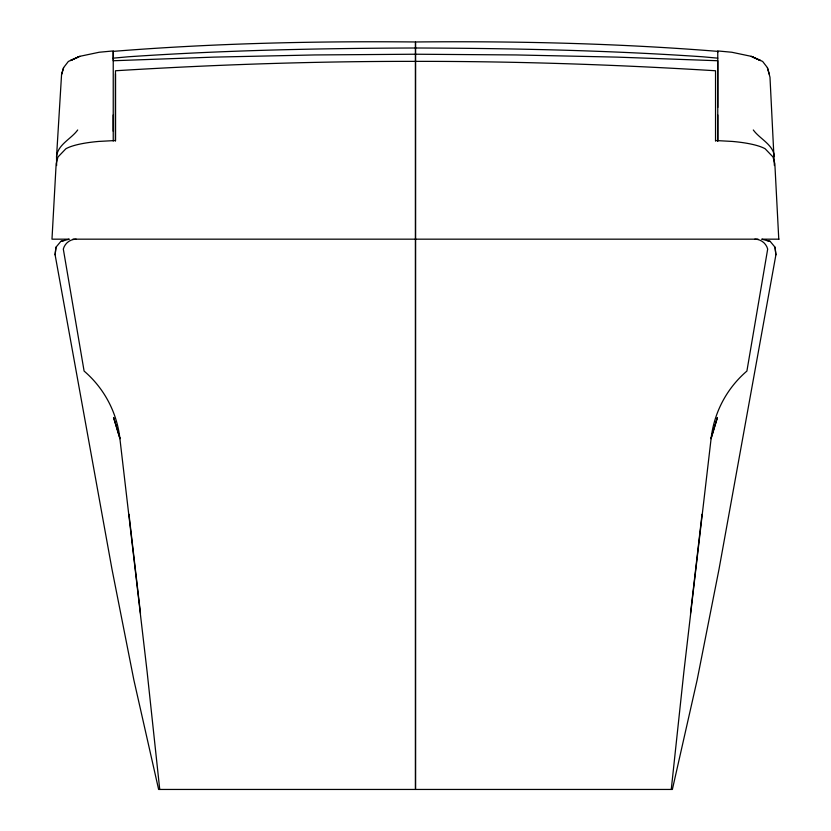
<?xml version="1.0" encoding="UTF-8"?>
<svg xmlns="http://www.w3.org/2000/svg" width="831" height="831" viewBox="0 0 831 831"><rect width="100%" height="100%" fill="white"/><g stroke="black" fill="none" stroke-linecap="round" stroke-linejoin="round"><path stroke-width="1.25" d="M113.234 131.236L113.234 114.948M113.234 52.291L113.234 60.746L213.931 57.121L314.658 54.95L415.417 54.223M115.467 141.052L115.467 73.772M761.747 239.172L770.15 241.364L775.043 247.233L775.905 254.816L719.044 569.058L697.136 679.997L672.372 789.45L415.583 789.45L415.583 41.965C516.352 41.02 617.288 43.295 717.766 51.366L717.766 52.291M774.378 165.535L769.984 77.21L767.387 67.602L762.64 61.452L751.172 56.321L731.799 52.249L717.766 50.94L717.766 107.459M56.622 165.535L56.55 156.571L61.567 74.52L63.613 67.602L68.36 61.452L79.828 56.321L99.201 52.249L113.234 50.94L113.234 141.062M68.817 239.172L51.979 239.172L56.155 163.738L57.983 156.997L65.857 148.77A57.017 13.036 0 0 1 98.66 141.436L115.467 140.522L115.467 70.76C215.322 64.61 315.365 61.234 415.417 61.369M671.261 789.45L683.851 672.05L711.232 437.48A104.28 104.28 0 0 1 746.903 371.062L767.688 249.051A13.296 13.296 0 0 0 754.839 239.172M55.095 254.816L55.957 247.233L60.85 241.364L69.253 239.172M55.957 247.233L55.106 254.816L111.956 569.058L133.864 679.997L158.628 789.45L415.417 789.45L415.417 41.965C314.648 41.02 213.712 43.295 113.234 51.366M690.509 613.382L702.018 514.306M56.55 156.571C57.827 144.407 71.092 139.089 77.698 129.979M61.567 74.52L63.613 67.602M711.076 438.695L717.423 417.474L711.17 437.999M78.228 57.027L70.49 60.538L79.828 56.321M60.85 241.364L64.538 240.429M113.234 58.16L128.452 56.768C223.965 50.265 319.706 48.312 415.417 48.001M778.772 239.172L774.845 163.738L773.017 156.997L765.143 148.77A57.017 13.036 0 0 0 732.34 141.436L715.533 140.522M72.868 239.172L415.417 239.172M415.583 239.172L758.132 239.172M762.183 239.172L779.021 239.172M415.583 61.369C515.635 61.234 615.678 64.61 715.533 70.76L715.533 141.052M415.583 54.223L516.342 54.95L617.069 57.121L717.766 60.746L717.766 141.041L717.766 114.948M415.583 48.001C511.294 48.312 607.035 50.265 702.548 56.768L717.766 58.16M766.462 240.429L770.15 241.364M751.172 56.321L760.51 60.538L752.772 57.027M753.302 129.979C759.908 139.089 773.173 144.407 774.45 156.571M119.83 437.999L113.577 417.474L119.924 438.695M767.387 67.602L769.433 74.52M128.982 514.306L140.491 613.382M775.043 247.233L775.894 254.816M159.739 789.45L147.149 672.05L119.768 437.48A104.28 104.28 0 0 0 84.097 371.062L63.312 249.051A13.296 13.296 0 0 1 76.161 239.172"/></g></svg>
